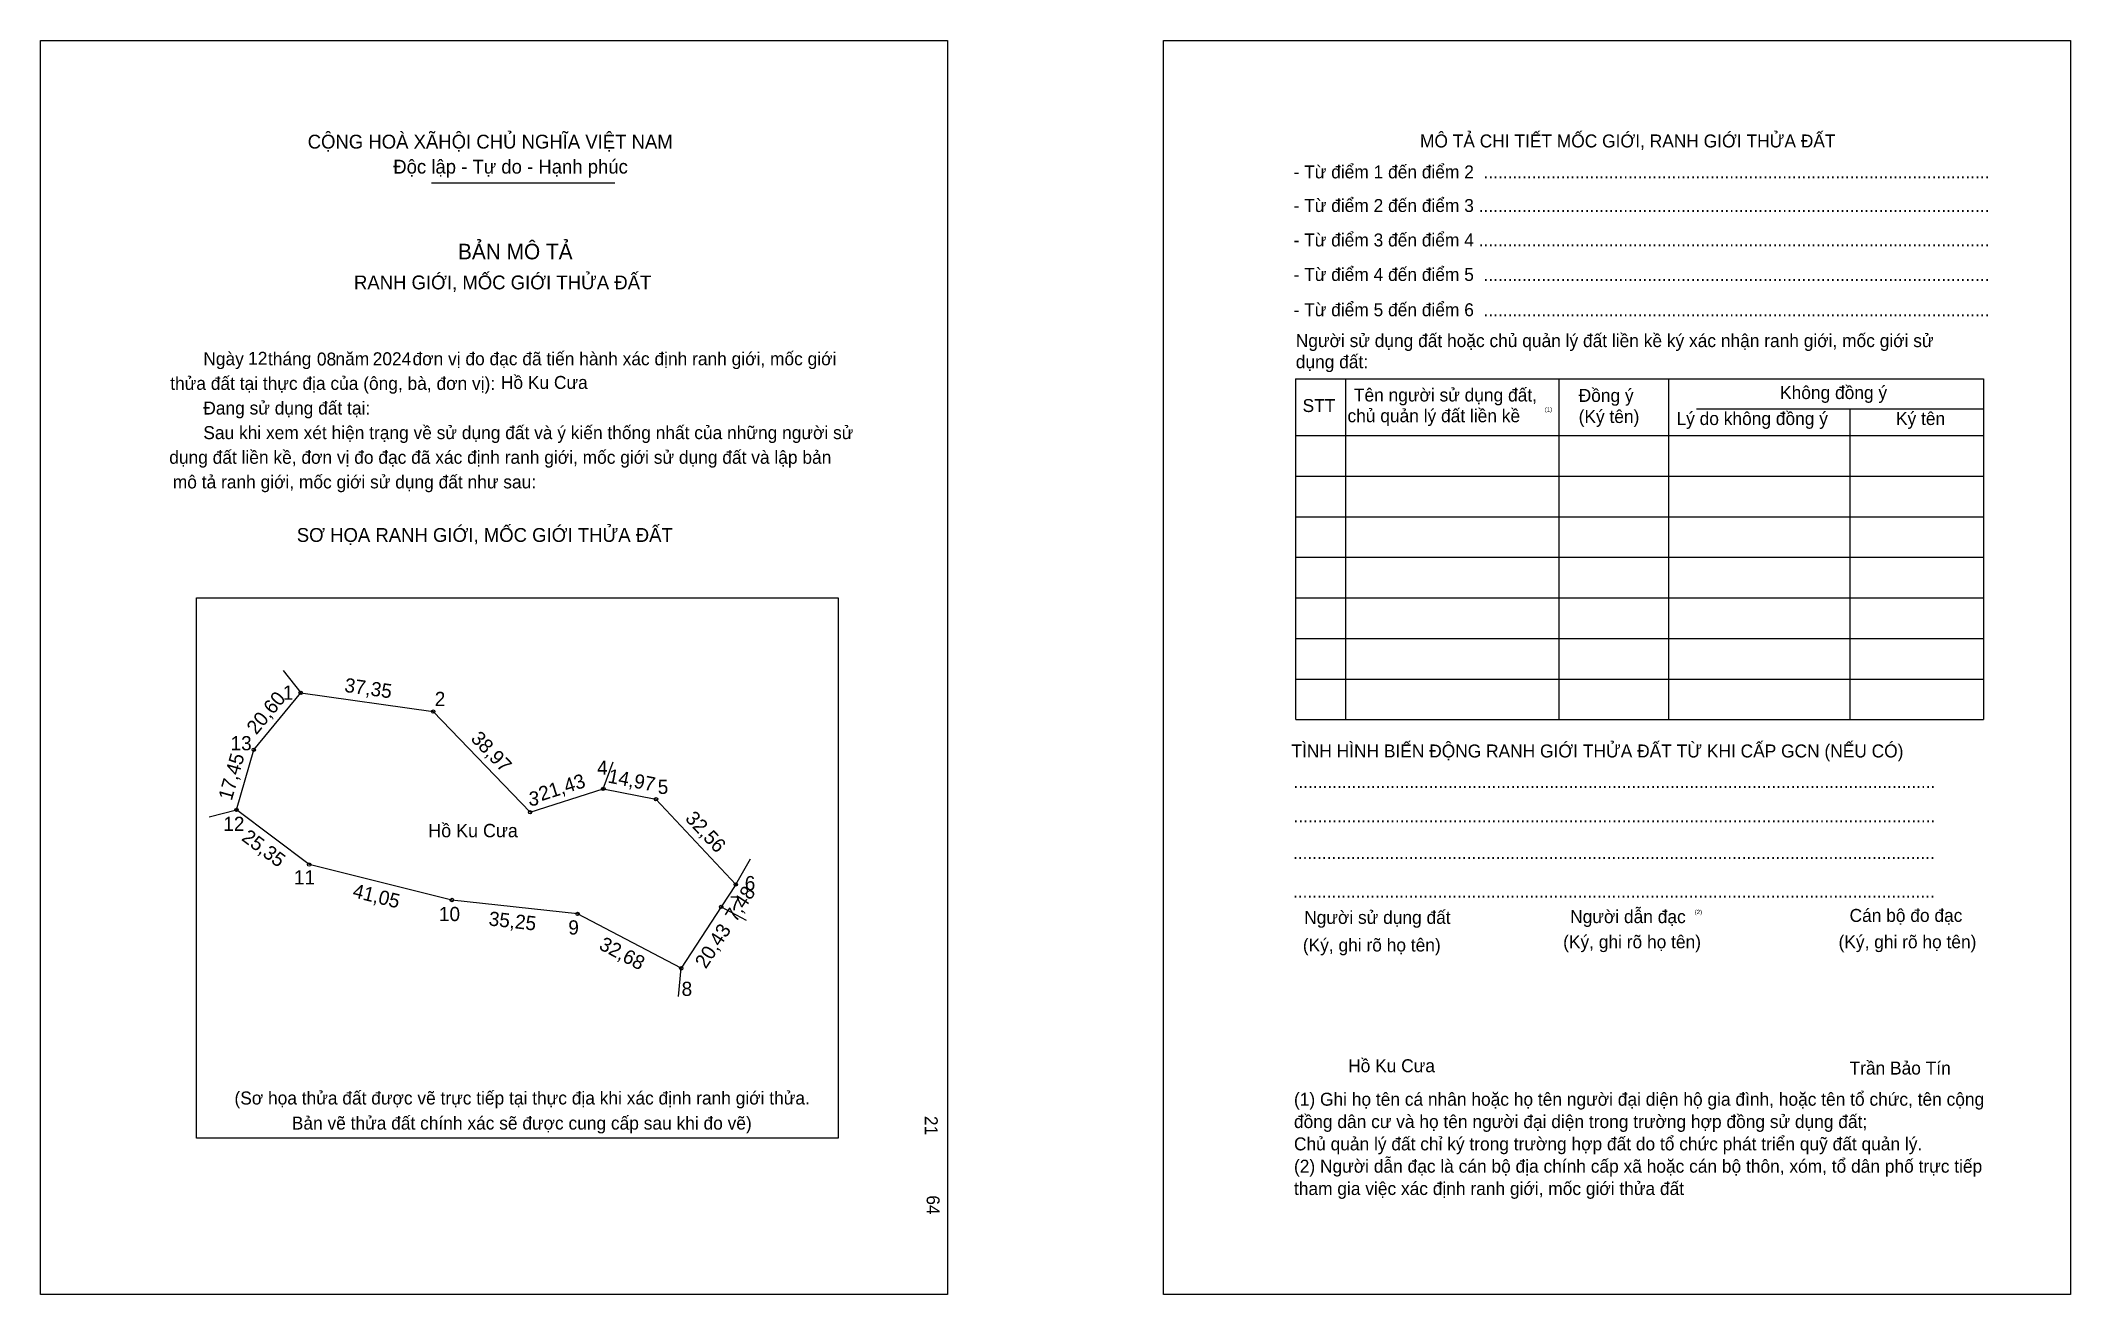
# Model space of a CAD drawing. Extents: x 546602 to 547168, y 1825899 to 1826249.
import ezdxf

# ---------------------------------------------------------------- set-up
doc = ezdxf.new("R2010")
doc.units = 0
for name, color, linetype in [('bmtKhungInTrang1', 7, 'Continuous'), ('bmtKhungInTrang2', 7, 'Continuous'), ('bmtNoiDung', 7, 'Continuous'), ('bmtTemplate', 7, 'Continuous'), ('CanhThua', 7, 'Continuous'), ('ChieuDaiCanhThua', 7, 'Continuous'), ('MocDinhThua', 7, 'Continuous'), ('RauThua', 7, 'Continuous'), ('SoHieuDinhThua', 7, 'Continuous'), ('TenChuSuDung', 7, 'Continuous')]:
    doc.layers.add(name, color=color, linetype=linetype)

msp = doc.modelspace()

# ---------------------------------------------------------------- linework, layer by layer
at = {"layer": 'bmtKhungInTrang1'}
msp.add_lwpolyline([(546601.87, 1826248.79), (546854.86, 1826248.79), (546854.86, 1825898.88), (546601.87, 1825898.88)], close=True, dxfattribs=at)
at = {"layer": 'bmtKhungInTrang2'}
msp.add_lwpolyline([(546915.19, 1826248.79), (547168.18, 1826248.79), (547168.18, 1825898.88), (546915.19, 1825898.88)], close=True, dxfattribs=at)
at = {"layer": 'bmtTemplate'}
for p, q in [((546710.89, 1826209.14), (546762.05, 1826209.14)), ((546965.94, 1826154.42), (546965.94, 1826059.29)), ((547025.46, 1826154.42), (547025.46, 1826059.29)), ((547056.07, 1826154.53), (547056.07, 1826059.29)), ((547143.96, 1826154.42), (547143.96, 1826059.29)), ((547063.84, 1826146.04), (547143.96, 1826146.04)), ((546952.07, 1826138.56), (547143.96, 1826138.56)), ((546952.07, 1826127.24), (547143.96, 1826127.24)), ((546952.07, 1826115.91), (547143.96, 1826115.91)), ((546952.07, 1826104.59), (547143.96, 1826104.59)), ((546952.07, 1826093.26), (547143.96, 1826093.26)), ((546952.07, 1826081.94), (547143.96, 1826081.94)), ((546952.07, 1826070.61), (547143.96, 1826070.61)), ((546952.07, 1826059.29), (547143.96, 1826059.29))]:
    msp.add_line(p, q, dxfattribs=at)
for points in [[(546951.95, 1826154.42), (547143.96, 1826154.42)], [(546951.95, 1826154.42), (546951.95, 1826059.29)], [(547106.61, 1826145.92), (547106.61, 1826059.29)]]:
    msp.add_lwpolyline(points, dxfattribs=at)
msp.add_lwpolyline([(546645.4, 1825942.46), (546645.4, 1826093.25), (546824.41, 1826093.25), (546824.41, 1825942.46)], close=True, dxfattribs=at)
at = {"layer": 'CanhThua'}
for p, q in [((546661.33, 1826050.87), (546674.44, 1826066.76)), ((546674.44, 1826066.76), (546711.43, 1826061.53)), ((546711.43, 1826061.53), (546738.45, 1826033.45)), ((546656.56, 1826034.09), (546661.33, 1826050.87)), ((546738.45, 1826033.45), (546758.87, 1826039.95)), ((546758.87, 1826039.95), (546773.56, 1826037.08)), ((546773.56, 1826037.08), (546795.81, 1826013.31)), ((546676.8, 1826018.84), (546656.56, 1826034.09)), ((546716.64, 1826008.95), (546676.8, 1826018.84)), ((546751.68, 1826005.08), (546716.64, 1826008.95)), ((546795.81, 1826013.31), (546791.74, 1826007.03)), ((546780.62, 1825989.89), (546751.68, 1826005.08)), ((546791.74, 1826007.03), (546780.62, 1825989.89))]:
    msp.add_line(p, q, dxfattribs=at)
at = {"layer": 'MocDinhThua'}
for centre in [(546674.44, 1826066.76), (546711.43, 1826061.53), (546661.33, 1826050.87), (546758.87, 1826039.95), (546773.56, 1826037.08), (546656.56, 1826034.09), (546738.45, 1826033.45), (546676.8, 1826018.84), (546795.81, 1826013.31), (546716.64, 1826008.95), (546751.68, 1826005.08), (546791.74, 1826007.03), (546780.62, 1825989.89)]:
    msp.add_circle(centre, 0.475, dxfattribs=at)
at = {"layer": 'RauThua'}
for p, q in [((546669.59, 1826072.99), (546674.44, 1826066.76)), ((546758.87, 1826039.95), (546761.64, 1826047.47)), ((546648.93, 1826032.12), (546656.56, 1826034.09)), ((546795.81, 1826013.31), (546799.95, 1826020.47)), ((546791.74, 1826007.03), (546798.77, 1826003.33)), ((546779.81, 1825982.03), (546780.62, 1825989.89))]:
    msp.add_line(p, q, dxfattribs=at)

# ---------------------------------------------------------------- texts
at = {"layer": 'bmtNoiDung'}
for s, p in [('12', (546659.76, 1826158.31)), ('08', (546678.96, 1826158.11)), ('2024', (546694.53, 1826158.19)), ('Hồ Ku Cưa', (546730.29, 1826151.58)), ('Hồ Ku Cưa', (546966.67, 1825960.89))]:
    msp.add_text(s, height=3.62, dxfattribs=at).set_placement(p)
for s, p in [('21', (546848.56, 1825948.69)), ('64', (546849.08, 1825926.54))]:
    msp.add_text(s, height=3.62, rotation=270, dxfattribs=at).set_placement(p)
at = {"layer": 'bmtTemplate'}
for s, height, p in [('CỘNG HOÀ XÃHỘI CHỦ NGHĨA VIỆT NAM', 3.8611, (546676.39, 1826218.66)), ('MÔ TẢ CHI TIẾT MỐC GIỚI, RANH GIỚI THỬA ĐẤT', 3.6184, (546986.72, 1826218.97)), ('Độc lập - Tự do - Hạnh phúc', 3.8611, (546700.27, 1826211.68)), ('- Từ điểm 1 đến điểm 2  .........................................................................................................', 3.61845, (546951.45, 1826210.34)), ('- Từ điểm 2 đến điểm 3 ..........................................................................................................', 3.61845, (546951.45, 1826200.96)), ('- Từ điểm 3 đến điểm 4 ..........................................................................................................', 3.61845, (546951.45, 1826191.34)), ('BẢN MÔ TẢ', 4.344, (546718.34, 1826187.75)), ('RANH GIỚI, MỐC GIỚI THỬA ĐẤT', 3.8611, (546689.3, 1826179.37)), ('- Từ điểm 4 đến điểm 5  .........................................................................................................', 3.61845, (546951.45, 1826181.71)), ('- Từ điểm 5 đến điểm 6  .........................................................................................................', 3.61845, (546951.45, 1826171.86)), ('Người sử dụng đất hoặc chủ quản lý đất liền kề ký xác nhận ranh giới, mốc giới sử', 3.6184, (546952.07, 1826163.25)), ('Ngày     tháng     năm         đơn vị đo đạc đã tiến hành xác định ranh giới, mốc giới ', 3.6198, (546647.27, 1826158.19)), ('dụng đất:', 3.618, (546952.07, 1826157.36)), ('thửa đất tại thực địa của (ông, bà, đơn vị):', 3.6198, (546638.04, 1826151.32)), ('Tên người sử dụng đất,', 3.6184, (546968.28, 1826148.08)), ('Đồng ý', 3.618, (547030.99, 1826147.96)), ('Không đồng ý', 3.6184, (547087.18, 1826148.76)), ('Đang sử dụng đất tại:', 3.6198, (546647.27, 1826144.44)), ('STT', 3.618, (546953.96, 1826145.13)), ('chủ quản lý đất liền kề', 3.6184, (546966.5, 1826142.29)), ('(1)', 1.207, (547021.54, 1826145.26)), ('(Ký tên)', 3.618, (547030.99, 1826142.07)), ('Lý do không đồng ý', 3.6184, (547058.29, 1826141.51)), ('Ký tên', 3.618, (547119.52, 1826141.51)), ('Sau khi xem xét hiện trạng về sử dụng đất và ý kiến thống nhất của những người sử ', 3.6198, (546647.27, 1826137.57)), ('dụng đất liền kề, đơn vị đo đạc đã xác định ranh giới, mốc giới sử dụng đất và lập bản', 3.6198, (546637.77, 1826130.69)), ('mô tả ranh giới, mốc giới sử dụng đất như sau:', 3.6198, (546638.76, 1826123.82)), ('SƠ HỌA RANH GIỚI, MỐC GIỚI THỬA ĐẤT', 3.8611, (546673.35, 1826108.89)), ('TÌNH HÌNH BIẾN ĐỘNG RANH GIỚI THỬA ĐẤT TỪ KHI CẤP GCN (NẾU CÓ)', 3.6184, (546950.85, 1826048.73)), ('.....................................................................................................................................', 3.62387, (546951.45, 1826040.21)), ('.....................................................................................................................................', 3.62387, (546951.45, 1826030.59)), ('.....................................................................................................................................', 3.62387, (546951.27, 1826020.39)), ('.....................................................................................................................................', 3.62387, (546951.27, 1826009.64)), ('Người sử dụng đất', 3.6184, (546954.41, 1826002.28)), ('Người dẫn đạc', 3.6184, (547028.62, 1826002.5)), ('(2)', 1.207, (547063.37, 1826005)), ('Cán bộ đo đạc', 3.6184, (547106.57, 1826002.84)), ('(Ký, ghi rõ họ tên)', 3.6184, (546954.04, 1825994.58)), ('(Ký, ghi rõ họ tên)', 3.6184, (547026.66, 1825995.48)), ('(Ký, ghi rõ họ tên)', 3.6184, (547103.5, 1825995.48)), ('Trần Bảo Tín', 3.6184, (547106.57, 1825960.24)), ('(Sơ họa thửa đất được vẽ trực tiếp tại thực địa khi xác định ranh giới thửa.', 3.6198, (546655.96, 1825951.88)), ('(1) Ghi họ tên cá nhân hoặc họ tên người đại diện hộ gia đình, hoặc tên tổ chức, tên cộng', 3.6184, (546951.56, 1825951.54)), ('Bản vẽ thửa đất chính xác sẽ được cung cấp sau khi đo vẽ)', 3.6198, (546671.96, 1825944.88)), ('đồng dân cư và họ tên người đại diện trong trường hợp đồng sử dụng đất;', 3.6184, (546951.56, 1825945.31)), ('Chủ quản lý đất chỉ ký trong trường hợp đất do tổ chức phát triển quỹ đất quản lý.', 3.6184, (546951.56, 1825939.08)), ('(2) Người dẫn đạc là cán bộ địa chính cấp xã hoặc cán bộ thôn, xóm, tổ dân phố trực tiếp', 3.6184, (546951.56, 1825932.85)), ('tham gia việc xác định ranh giới, mốc giới thửa đất', 3.6184, (546951.56, 1825926.62))]:
    msp.add_text(s, height=height, dxfattribs=at).set_placement(p)
at = {"layer": 'ChieuDaiCanhThua'}
for s, rotation, p in [('37,35', 351.9584, (546686.48, 1826067.05)), ('20,60', 50.4651, (546662.05, 1826054.85)), ('38,97', 313.8979, (546721.66, 1826053.75)), ('17,45', 74.1137, (546655.18, 1826036.48)), ('21,43', 17.6546, (546741.59, 1826036.53)), ('14,97', 348.9408, (546759.93, 1826041.76)), ('32,56', 313.1095, (546781.49, 1826031.5)), ('25,35', 323.0117, (546657.68, 1826025.82)), ('41,05', 346.0541, (546688.69, 1826009.77)), ('7,48', 57.0384, (546795.89, 1826002.53)), ('35,25', 353.7038, (546726.75, 1826001.86)), ('32,68', 332.3162, (546757.38, 1825995.39)), ('20,43', 57.0319, (546787.47, 1825989.54))]:
    msp.add_text(s, height=3.956, rotation=rotation, dxfattribs=at).set_placement(p)
at = {"layer": 'SoHieuDinhThua'}
for s, height, p in [('1', 3.96, (546669.46, 1826064.84)), ('2', 3.96, (546711.84, 1826063.08)), ('13', 3.956, (546654.88, 1826050.73)), ('4', 3.96, (546757.13, 1826043.9)), ('5', 3.96, (546774.05, 1826038.56)), ('3', 3.96, (546738.01, 1826035.31)), ('12', 3.956, (546652.86, 1826028.23)), ('11', 3.956, (546672.54, 1826013.29)), ('6', 3.96, (546798.34, 1826011.68)), ('7', 3.96, (546794.16, 1826006.05)), ('10', 3.956, (546713.01, 1826003.07)), ('9', 3.96, (546749.11, 1825999.32)), ('8', 3.96, (546780.71, 1825982.18))]:
    msp.add_text(s, height=height, dxfattribs=at).set_placement(p)
at = {"layer": 'TenChuSuDung'}
msp.add_text('Hồ Ku Cưa', height=3.733, dxfattribs=at).set_placement((546710.04, 1826026.46))

doc.saveas('drawing.dxf')
